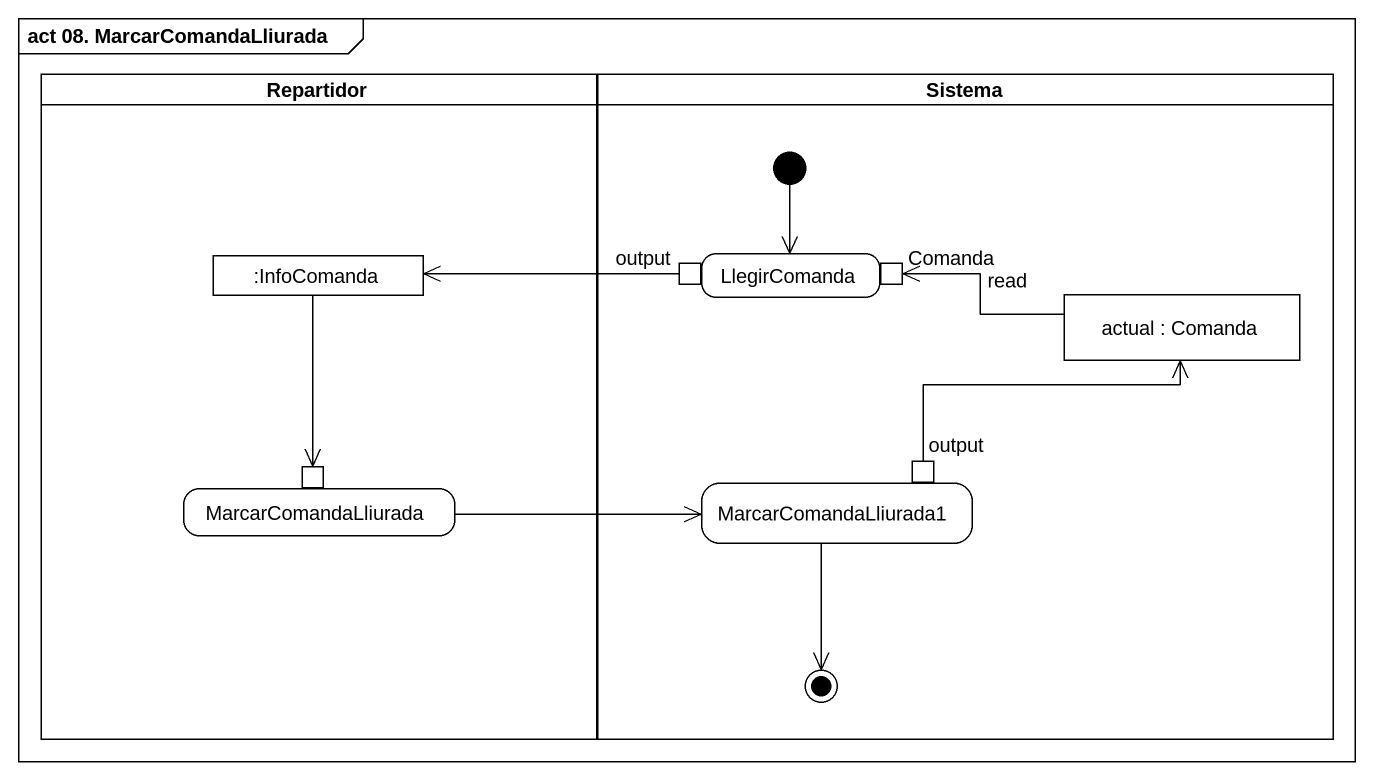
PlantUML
@startuml
mainframe act 08. MarcarComandaLliurada
hide empty description
state Repartidor <<partition>> {
  state ":InfoComanda" as InfoComanda <<object>>
  state MarcarComandaLliurada {
    state pin1 <<inputPin>>
  }
}
state Sistema <<partition>> {
  state LlegirComanda {
    state output <<outputPin>>
    state Comanda <<inputPin>>
  }
  state "actual : Comanda" as actual <<object>>
  state MarcarComandaLliurada1 {
    state "output" as output_2 <<outputPin>>
  }
  [*] --> LlegirComanda
  MarcarComandaLliurada1 --> [*]
}
InfoComanda --> pin1
output -left-> InfoComanda
actual -left-> Comanda : read
MarcarComandaLliurada -right-> MarcarComandaLliurada1
output_2 -right-> actual
@enduml
